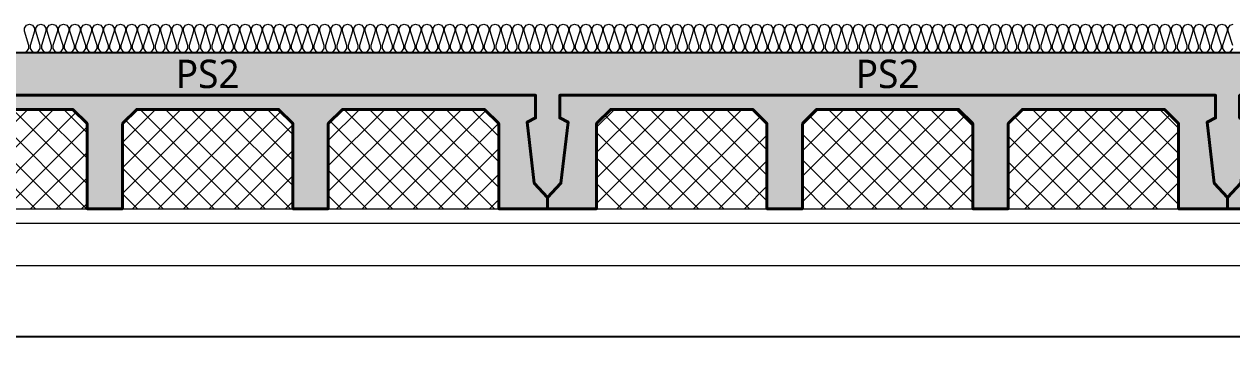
# Model space of a CAD drawing. Header units: millimetres. Extents: x 0 to 420000, y 0 to 297000.
# Drawn here: x 150544 to 154798, y 43150 to 44300 of the extents above; entities that cross this region are included whole.
import ezdxf
from ezdxf.enums import TextEntityAlignment as Align

# ---------------------------------------------------------------- set-up
doc = ezdxf.new("R2010")
doc.units = ezdxf.units.MM
doc.linetypes.add('0731_main_plan$0$form_$0$y-Landschaft$0$_$1$20120914_Verkehrsflächen_Grün$0$20120628_xref - Gammel$1$3_H-GL_F1_U3 - Default$0${ Offset Lines }', pattern=[0])
doc.linetypes.add('CEN', pattern=[62, 60, -1, 0, -1])
for name, color, linetype, lineweight in [('A-AXIS-LINE', 1, 'CEN', 15), ('A-CONC-LIN1', 2, 'Continuous', 40), ('A-CONC-LIN2', 7, 'Continuous', 25), ('A-ELEV-LIN2', 7, 'Continuous', 25), ('A-XXXX-INSL1', 15, 'Continuous', 18), ('A-XXXX-INSL2', 8, 'Continuous', 18)]:
    doc.layers.add(name, color=color, linetype=linetype, lineweight=lineweight)
doc.layers.add('A-CONC-SOLD', color=253, linetype='CEN')
doc.layers.add('A-XXXX-NPLT', color=144, linetype='Continuous', lineweight=15, plot=False)
doc.styles.add('맑은고딕', font='')
doc.styles.get('맑은고딕').set_extended_font_data('Malgun Gothic')

# ---------------------------------------------------------------- blocks, each defined once
blk = doc.blocks.new('axis(211208)')
at = {"layer": 'A-AXIS-LINE', "ltscale": 1000}
blk.add_line((4631788.1, -422118.7), (4955413.1, -422118.7), dxfattribs=at)
blk = doc.blocks.new('PS2')
at = {"layer": 'A-CONC-SOLD'}
h = blk.add_hatch(color=256, dxfattribs=at)
h.dxf.hatch_style = 1
h.paths.add_polyline_path([(1197.5, 0), (-1197.5, 0), (-1197.5, -510), (-1150.5, -460), (-1125, -245), (-1155, -230), (-1155, -150), (1155, -150), (1155, -230), (1125, -245), (1150.5, -460), (1197.5, -510)])
h = blk.add_hatch(color=256, dxfattribs=at)
h.dxf.hatch_style = 1
h.paths.add_polyline_path([(-1150.5, -460), (-1197.5, -510), (-1197.5, -550), (-1025, -550), (-1025, -510), (-1025, -250), (-975, -200), (-475, -200), (-425, -250), (-425, -510), (-425, -550), (-300, -550), (-300, -510), (-300, -250), (-250, -200), (250, -200), (300, -250), (300, -510), (300, -550), (425, -550), (425, -510), (425, -250), (475, -200), (975, -200), (1025, -250), (1025, -510), (1025, -550), (1197.5, -550), (1197.5, -510), (1150.5, -460), (1125, -245), (1155, -230), (1155, -150), (-1155, -150), (-1155, -230), (-1125, -245)])
at = {"layer": 'A-XXXX-INSL2'}
h = blk.add_hatch(dxfattribs=at)
h.set_pattern_fill('ANSI37', color=256, scale=20)
h.set_pattern_definition([(45, (-289951.5, -41968), (-44.90128, 44.90128), []), (135, (-289951.5, -41968), (-44.90128, -44.90128), [])])
h.paths.add_polyline_path([(-975, -200), (-1025, -250), (-1025, -510), (-1025, -550), (-425, -550), (-425, -510), (-425, -250), (-475, -200)])
h.paths.add_polyline_path([(-250, -200), (-300, -250), (-300, -510), (-300, -550), (300, -550), (300, -510), (300, -250), (250, -200)])
h.paths.add_polyline_path([(425, -510), (425, -550), (1025, -550), (1025, -510), (1025, -250), (975, -200), (475, -200), (425, -250)])
at = {"layer": 'A-CONC-LIN1', "color": 2, "linetype": '0731_main_plan$0$form_$0$y-Landschaft$0$_$1$20120914_Verkehrsflächen_Grün$0$20120628_xref - Gammel$1$3_H-GL_F1_U3 - Default$0${ Offset Lines }'}
blk.add_lwpolyline([(-300, -250), (-300, -510), (-300, -510), (-300, -550), (-425, -550), (-425, -510), (-425, -510), (-425, -250), (-475, -200), (-975, -200), (-1025, -250), (-1025, -510), (-1025, -510), (-1025, -550), (-1197.5, -550), (-1197.5, -510), (-1150.5, -460), (-1125, -245), (-1155, -230), (-1155, -150), (1155, -150), (1155, -230), (1125, -245), (1150.5, -460), (1197.5, -510), (1197.5, -550), (1025, -550), (1025, -510), (1025, -510), (1025, -250), (975, -200), (475, -200), (425, -250), (425, -510), (425, -510), (425, -550), (300, -550), (300, -510), (300, -510), (300, -250), (250, -200), (-250, -200)], close=True, dxfattribs=at)
at = {"layer": 'A-CONC-LIN2'}
blk.add_line((-1197.5, 0), (1197.5, 0), dxfattribs=at)
at = {"layer": 'A-XXXX-NPLT'}
for p, q in [((-1025, -550), (-425, -550)), ((-300, -550), (300, -550)), ((425, -550), (1025, -550))]:
    blk.add_line(p, q, dxfattribs=at)
at = {"layer": 'A-XXXX-NPLT', "style": '맑은고딕'}
blk.add_text('PS2', height=100, dxfattribs=at).set_placement((0, -75), align=Align.MIDDLE)
blk = doc.blocks.new('냉동층(220321)')
at = {"layer": 'A-ELEV-LIN2'}
blk.add_line((4683400.3, -402368.7), (4737823.8, -402368.7), dxfattribs=at)
at = {"layer": 'A-XXXX-INSL1'}
blk.add_lwpolyline([(4685273.8, -401968.7), (4725973.8, -401968.7), (4725973.8, -402418.7), (4726673.8, -402418.7), (4726673.8, -401968.7), (4734973.8, -401968.7)], dxfattribs=at)
at = {"layer": 'A-XXXX-INSL2'}
for points in [[(4720853.8, -401368.7), (4720864.8, -401364.7), (4720871.8, -401354.7), (4720871.8, -401343.7), (4720855.8, -401293.7), (4720855.8, -401282.7), (4720862.8, -401272.7), (4720873.8, -401268.7), (4720884.8, -401272.7), (4720891.8, -401282.7), (4720891.8, -401293.7), (4720875.8, -401343.7), (4720875.8, -401354.7), (4720882.8, -401364.7), (4720893.8, -401368.7), (4720904.8, -401364.7), (4720911.8, -401354.7), (4720911.8, -401343.7), (4720895.8, -401293.7), (4720895.8, -401282.7), (4720902.8, -401272.7), (4720913.8, -401268.7), (4720924.8, -401272.7), (4720931.8, -401282.7), (4720931.8, -401293.7), (4720915.8, -401343.7), (4720915.8, -401354.7), (4720922.8, -401364.7), (4720933.8, -401368.7), (4720944.8, -401364.7), (4720951.8, -401354.7), (4720951.8, -401343.7), (4720935.8, -401293.7), (4720935.8, -401282.7), (4720942.8, -401272.7), (4720953.8, -401268.7), (4720964.8, -401272.7), (4720971.8, -401282.7), (4720971.8, -401293.7), (4720955.8, -401343.7), (4720955.8, -401354.7), (4720962.8, -401364.7), (4720973.8, -401368.7), (4720984.8, -401364.7), (4720991.8, -401354.7), (4720991.8, -401343.7), (4720975.8, -401293.7), (4720975.8, -401282.7), (4720982.8, -401272.7), (4720993.8, -401268.7), (4721004.8, -401272.7), (4721011.8, -401282.7), (4721011.8, -401293.7), (4720995.8, -401343.7), (4720995.8, -401354.7), (4721002.8, -401364.7), (4721013.8, -401368.7), (4721024.8, -401364.7), (4721031.8, -401354.7), (4721031.8, -401343.7), (4721015.8, -401293.7), (4721015.8, -401282.7), (4721022.8, -401272.7), (4721033.8, -401268.7), (4721044.8, -401272.7), (4721051.8, -401282.7), (4721051.8, -401293.7), (4721035.8, -401343.7), (4721035.8, -401354.7), (4721042.8, -401364.7), (4721053.8, -401368.7), (4721064.8, -401364.7), (4721071.8, -401354.7), (4721071.8, -401343.7), (4721055.8, -401293.7), (4721055.8, -401282.7), (4721062.8, -401272.7), (4721073.8, -401268.7), (4721084.8, -401272.7), (4721091.8, -401282.7), (4721091.8, -401293.7), (4721075.8, -401343.7), (4721075.8, -401354.7), (4721082.8, -401364.7), (4721093.8, -401368.7), (4721104.8, -401364.7), (4721111.8, -401354.7), (4721111.8, -401343.7), (4721095.8, -401293.7), (4721095.8, -401282.7), (4721102.8, -401272.7), (4721113.8, -401268.7), (4721124.8, -401272.7), (4721131.8, -401282.7), (4721131.8, -401293.7), (4721115.8, -401343.7), (4721115.8, -401354.7), (4721122.8, -401364.7), (4721133.8, -401368.7), (4721144.8, -401364.7), (4721151.8, -401354.7), (4721151.8, -401343.7), (4721135.8, -401293.7), (4721135.8, -401282.7), (4721142.8, -401272.7), (4721153.8, -401268.7), (4721164.8, -401272.7), (4721171.8, -401282.7), (4721171.8, -401293.7), (4721155.8, -401343.7), (4721155.8, -401354.7), (4721162.8, -401364.7), (4721173.8, -401368.7), (4721184.8, -401364.7), (4721191.8, -401354.7), (4721191.8, -401343.7), (4721175.8, -401293.7), (4721175.8, -401282.7), (4721182.8, -401272.7), (4721193.8, -401268.7), (4721204.8, -401272.7), (4721211.8, -401282.7), (4721211.8, -401293.7), (4721195.8, -401343.7), (4721195.8, -401354.7), (4721202.8, -401364.7), (4721213.8, -401368.7), (4721224.8, -401364.7), (4721231.8, -401354.7), (4721231.8, -401343.7), (4721215.8, -401293.7), (4721215.8, -401282.7), (4721222.8, -401272.7), (4721233.8, -401268.7), (4721244.8, -401272.7), (4721251.8, -401282.7), (4721251.8, -401293.7), (4721235.8, -401343.7), (4721235.8, -401354.7), (4721242.8, -401364.7), (4721253.8, -401368.7), (4721264.8, -401364.7), (4721271.8, -401354.7), (4721271.8, -401343.7), (4721255.8, -401293.7), (4721255.8, -401282.7), (4721262.8, -401272.7), (4721273.8, -401268.7), (4721284.8, -401272.7), (4721291.8, -401282.7), (4721291.8, -401293.7), (4721275.8, -401343.7), (4721275.8, -401354.7), (4721282.8, -401364.7), (4721293.8, -401368.7), (4721304.8, -401364.7), (4721311.8, -401354.7), (4721311.8, -401343.7), (4721295.8, -401293.7), (4721295.8, -401282.7), (4721302.8, -401272.7), (4721313.8, -401268.7), (4721324.8, -401272.7), (4721331.8, -401282.7), (4721331.8, -401293.7), (4721315.8, -401343.7), (4721315.8, -401354.7), (4721322.8, -401364.7), (4721333.8, -401368.7), (4721344.8, -401364.7), (4721351.8, -401354.7), (4721351.8, -401343.7), (4721335.8, -401293.7), (4721335.8, -401282.7), (4721342.8, -401272.7), (4721353.8, -401268.7), (4721364.8, -401272.7), (4721371.8, -401282.7), (4721371.8, -401293.7), (4721355.8, -401343.7), (4721355.8, -401354.7), (4721362.8, -401364.7), (4721373.8, -401368.7), (4721384.8, -401364.7), (4721391.8, -401354.7), (4721391.8, -401343.7), (4721375.8, -401293.7), (4721375.8, -401282.7), (4721382.8, -401272.7), (4721393.8, -401268.7), (4721404.8, -401272.7), (4721411.8, -401282.7), (4721411.8, -401293.7), (4721395.8, -401343.7), (4721395.8, -401354.7), (4721402.8, -401364.7), (4721413.8, -401368.7), (4721424.8, -401364.7), (4721431.8, -401354.7), (4721431.8, -401343.7), (4721415.8, -401293.7), (4721415.8, -401282.7), (4721422.8, -401272.7), (4721433.8, -401268.7), (4721444.8, -401272.7), (4721451.8, -401282.7), (4721451.8, -401293.7), (4721435.8, -401343.7), (4721435.8, -401354.7), (4721442.8, -401364.7), (4721453.8, -401368.7), (4721464.8, -401364.7), (4721471.8, -401354.7), (4721471.8, -401343.7), (4721455.8, -401293.7), (4721455.8, -401282.7), (4721462.8, -401272.7), (4721473.8, -401268.7), (4721484.8, -401272.7), (4721491.8, -401282.7), (4721491.8, -401293.7), (4721475.8, -401343.7), (4721475.8, -401354.7), (4721482.8, -401364.7), (4721493.8, -401368.7), (4721504.8, -401364.7), (4721511.8, -401354.7), (4721511.8, -401343.7), (4721495.8, -401293.7), (4721495.8, -401282.7), (4721502.8, -401272.7), (4721513.8, -401268.7), (4721524.8, -401272.7), (4721531.8, -401282.7), (4721531.8, -401293.7), (4721515.8, -401343.7), (4721515.8, -401354.7), (4721522.8, -401364.7), (4721533.8, -401368.7), (4721544.8, -401364.7), (4721551.8, -401354.7), (4721551.8, -401343.7), (4721535.8, -401293.7), (4721535.8, -401282.7), (4721542.8, -401272.7), (4721553.8, -401268.7), (4721564.8, -401272.7), (4721571.8, -401282.7), (4721571.8, -401293.7), (4721555.8, -401343.7), (4721555.8, -401354.7), (4721562.8, -401364.7), (4721573.8, -401368.7), (4721584.8, -401364.7), (4721591.8, -401354.7), (4721591.8, -401343.7), (4721575.8, -401293.7), (4721575.8, -401282.7), (4721582.8, -401272.7), (4721593.8, -401268.7), (4721604.8, -401272.7), (4721611.8, -401282.7), (4721611.8, -401293.7), (4721595.8, -401343.7), (4721595.8, -401354.7), (4721602.8, -401364.7), (4721613.8, -401368.7), (4721624.8, -401364.7), (4721631.8, -401354.7), (4721631.8, -401343.7), (4721615.8, -401293.7), (4721615.8, -401282.7), (4721622.8, -401272.7), (4721633.8, -401268.7), (4721644.8, -401272.7), (4721651.8, -401282.7), (4721651.8, -401293.7), (4721635.8, -401343.7), (4721635.8, -401354.7), (4721642.8, -401364.7), (4721653.8, -401368.7), (4721664.8, -401364.7), (4721671.8, -401354.7), (4721671.8, -401343.7), (4721655.8, -401293.7), (4721655.8, -401282.7), (4721662.8, -401272.7), (4721673.8, -401268.7), (4721684.8, -401272.7), (4721691.8, -401282.7), (4721691.8, -401293.7), (4721675.8, -401343.7), (4721675.8, -401354.7), (4721682.8, -401364.7), (4721693.8, -401368.7), (4721704.8, -401364.7), (4721711.8, -401354.7), (4721711.8, -401343.7), (4721695.8, -401293.7), (4721695.8, -401282.7), (4721702.8, -401272.7), (4721713.8, -401268.7), (4721724.8, -401272.7), (4721731.8, -401282.7), (4721731.8, -401293.7), (4721715.8, -401343.7), (4721715.8, -401354.7), (4721722.8, -401364.7), (4721733.8, -401368.7), (4721744.8, -401364.7), (4721751.8, -401354.7), (4721751.8, -401343.7), (4721735.8, -401293.7), (4721735.8, -401282.7), (4721742.8, -401272.7), (4721753.8, -401268.7), (4721764.8, -401272.7), (4721771.8, -401282.7), (4721771.8, -401293.7), (4721755.8, -401343.7), (4721755.8, -401354.7), (4721762.8, -401364.7), (4721773.8, -401368.7), (4721784.8, -401364.7), (4721791.8, -401354.7), (4721791.8, -401343.7), (4721775.8, -401293.7), (4721775.8, -401282.7), (4721782.8, -401272.7), (4721793.8, -401268.7), (4721804.8, -401272.7), (4721811.8, -401282.7), (4721811.8, -401293.7), (4721795.8, -401343.7), (4721795.8, -401354.7), (4721802.8, -401364.7), (4721813.8, -401368.7), (4721824.8, -401364.7), (4721831.8, -401354.7), (4721831.8, -401343.7), (4721815.8, -401293.7), (4721815.8, -401282.7), (4721822.8, -401272.7), (4721833.8, -401268.7), (4721844.8, -401272.7), (4721851.8, -401282.7), (4721851.8, -401293.7), (4721835.8, -401343.7), (4721835.8, -401354.7), (4721842.8, -401364.7), (4721853.8, -401368.7), (4721864.8, -401364.7), (4721871.8, -401354.7), (4721871.8, -401343.7), (4721855.8, -401293.7), (4721855.8, -401282.7), (4721862.8, -401272.7), (4721873.8, -401268.7), (4721884.8, -401272.7), (4721891.8, -401282.7), (4721891.8, -401293.7), (4721875.8, -401343.7), (4721875.8, -401354.7), (4721882.8, -401364.7), (4721893.8, -401368.7), (4721904.8, -401364.7), (4721911.8, -401354.7), (4721911.8, -401343.7), (4721895.8, -401293.7), (4721895.8, -401282.7), (4721902.8, -401272.7), (4721913.8, -401268.7), (4721924.8, -401272.7), (4721931.8, -401282.7), (4721931.8, -401293.7), (4721915.8, -401343.7), (4721915.8, -401354.7), (4721922.8, -401364.7), (4721933.8, -401368.7), (4721944.8, -401364.7), (4721951.8, -401354.7), (4721951.8, -401343.7), (4721935.8, -401293.7), (4721935.8, -401282.7), (4721942.8, -401272.7), (4721953.8, -401268.7), (4721964.8, -401272.7), (4721971.8, -401282.7), (4721971.8, -401293.7), (4721955.8, -401343.7), (4721955.8, -401354.7), (4721962.8, -401364.7), (4721973.8, -401368.7), (4721984.8, -401364.7), (4721991.8, -401354.7), (4721991.8, -401343.7), (4721975.8, -401293.7), (4721975.8, -401282.7), (4721982.8, -401272.7), (4721993.8, -401268.7), (4722004.8, -401272.7), (4722011.8, -401282.7), (4722011.8, -401293.7), (4721995.8, -401343.7), (4721995.8, -401354.7), (4722002.8, -401364.7), (4722013.8, -401368.7), (4722024.8, -401364.7), (4722031.8, -401354.7), (4722031.8, -401343.7), (4722015.8, -401293.7), (4722015.8, -401282.7), (4722022.8, -401272.7), (4722033.8, -401268.7), (4722044.8, -401272.7), (4722051.8, -401282.7), (4722051.8, -401293.7), (4722035.8, -401343.7), (4722035.8, -401354.7), (4722042.8, -401364.7), (4722053.8, -401368.7), (4722064.8, -401364.7), (4722071.8, -401354.7), (4722071.8, -401343.7), (4722055.8, -401293.7), (4722055.8, -401282.7), (4722062.8, -401272.7), (4722073.8, -401268.7), (4722084.8, -401272.7), (4722091.8, -401282.7), (4722091.8, -401293.7), (4722075.8, -401343.7), (4722075.8, -401354.7), (4722082.8, -401364.7), (4722093.8, -401368.7), (4722104.8, -401364.7), (4722111.8, -401354.7), (4722111.8, -401343.7), (4722095.8, -401293.7), (4722095.8, -401282.7), (4722102.8, -401272.7), (4722113.8, -401268.7), (4722124.8, -401272.7), (4722131.8, -401282.7), (4722131.8, -401293.7), (4722115.8, -401343.7), (4722115.8, -401354.7), (4722122.8, -401364.7), (4722133.8, -401368.7), (4722144.8, -401364.7), (4722151.8, -401354.7), (4722151.8, -401343.7), (4722135.8, -401293.7), (4722135.8, -401282.7), (4722142.8, -401272.7), (4722153.8, -401268.7), (4722164.8, -401272.7), (4722171.8, -401282.7), (4722171.8, -401293.7), (4722155.8, -401343.7), (4722155.8, -401354.7), (4722162.8, -401364.7), (4722173.8, -401368.7), (4722184.8, -401364.7), (4722191.8, -401354.7), (4722191.8, -401343.7), (4722175.8, -401293.7), (4722175.8, -401282.7), (4722182.8, -401272.7), (4722193.8, -401268.7), (4722204.8, -401272.7), (4722211.8, -401282.7), (4722211.8, -401293.7), (4722195.8, -401343.7), (4722195.8, -401354.7), (4722202.8, -401364.7), (4722213.8, -401368.7), (4722224.8, -401364.7), (4722231.8, -401354.7), (4722231.8, -401343.7), (4722215.8, -401293.7), (4722215.8, -401282.7), (4722222.8, -401272.7), (4722233.8, -401268.7), (4722244.8, -401272.7), (4722251.8, -401282.7), (4722251.8, -401293.7), (4722235.8, -401343.7), (4722235.8, -401354.7), (4722242.8, -401364.7), (4722253.8, -401368.7), (4722264.8, -401364.7), (4722271.8, -401354.7), (4722271.8, -401343.7), (4722255.8, -401293.7), (4722255.8, -401282.7), (4722262.8, -401272.7), (4722273.8, -401268.7), (4722284.8, -401272.7), (4722291.8, -401282.7), (4722291.8, -401293.7), (4722275.8, -401343.7), (4722275.8, -401354.7), (4722282.8, -401364.7), (4722293.8, -401368.7), (4722304.8, -401364.7), (4722311.8, -401354.7), (4722311.8, -401343.7), (4722295.8, -401293.7), (4722295.8, -401282.7), (4722302.8, -401272.7), (4722313.8, -401268.7), (4722324.8, -401272.7), (4722331.8, -401282.7), (4722331.8, -401293.7), (4722315.8, -401343.7), (4722315.8, -401354.7), (4722322.8, -401364.7), (4722333.8, -401368.7), (4722344.8, -401364.7), (4722351.8, -401354.7), (4722351.8, -401343.7), (4722335.8, -401293.7), (4722335.8, -401282.7), (4722342.8, -401272.7), (4722353.8, -401268.7), (4722364.8, -401272.7), (4722371.8, -401282.7), (4722371.8, -401293.7), (4722355.8, -401343.7), (4722355.8, -401354.7), (4722362.8, -401364.7), (4722373.8, -401368.7), (4722384.8, -401364.7), (4722391.8, -401354.7), (4722391.8, -401343.7), (4722375.8, -401293.7), (4722375.8, -401282.7), (4722382.8, -401272.7), (4722393.8, -401268.7), (4722404.8, -401272.7), (4722411.8, -401282.7), (4722411.8, -401293.7), (4722395.8, -401343.7), (4722395.8, -401354.7), (4722402.8, -401364.7), (4722413.8, -401368.7), (4722424.8, -401364.7), (4722431.8, -401354.7), (4722431.8, -401343.7), (4722415.8, -401293.7), (4722415.8, -401282.7), (4722422.8, -401272.7), (4722433.8, -401268.7), (4722444.8, -401272.7), (4722451.8, -401282.7), (4722451.8, -401293.7), (4722435.8, -401343.7), (4722435.8, -401354.7), (4722442.8, -401364.7), (4722453.8, -401368.7), (4722464.8, -401364.7), (4722471.8, -401354.7), (4722471.8, -401343.7), (4722455.8, -401293.7), (4722455.8, -401282.7), (4722462.8, -401272.7), (4722473.8, -401268.7), (4722484.8, -401272.7), (4722491.8, -401282.7), (4722491.8, -401293.7), (4722475.8, -401343.7), (4722475.8, -401354.7), (4722482.8, -401364.7), (4722493.8, -401368.7), (4722504.8, -401364.7), (4722511.8, -401354.7), (4722511.8, -401343.7), (4722495.8, -401293.7), (4722495.8, -401282.7), (4722502.8, -401272.7), (4722513.8, -401268.7), (4722524.8, -401272.7), (4722531.8, -401282.7), (4722531.8, -401293.7), (4722515.8, -401343.7), (4722515.8, -401354.7), (4722522.8, -401364.7), (4722533.8, -401368.7), (4722544.8, -401364.7), (4722551.8, -401354.7), (4722551.8, -401343.7), (4722535.8, -401293.7), (4722535.8, -401282.7), (4722542.8, -401272.7), (4722553.8, -401268.7), (4722564.8, -401272.7), (4722571.8, -401282.7), (4722571.8, -401293.7), (4722555.8, -401343.7), (4722555.8, -401354.7), (4722562.8, -401364.7), (4722573.8, -401368.7), (4722584.8, -401364.7), (4722591.8, -401354.7), (4722591.8, -401343.7), (4722575.8, -401293.7), (4722575.8, -401282.7), (4722582.8, -401272.7), (4722593.8, -401268.7), (4722604.8, -401272.7), (4722611.8, -401282.7), (4722611.8, -401293.7), (4722595.8, -401343.7), (4722595.8, -401354.7), (4722602.8, -401364.7), (4722613.8, -401368.7), (4722624.8, -401364.7), (4722631.8, -401354.7), (4722631.8, -401343.7), (4722615.8, -401293.7), (4722615.8, -401282.7), (4722622.8, -401272.7), (4722633.8, -401268.7), (4722644.8, -401272.7), (4722651.8, -401282.7), (4722651.8, -401293.7), (4722635.8, -401343.7), (4722635.8, -401354.7), (4722642.8, -401364.7), (4722653.8, -401368.7), (4722664.8, -401364.7), (4722671.8, -401354.7), (4722671.8, -401343.7), (4722655.8, -401293.7), (4722655.8, -401282.7), (4722662.8, -401272.7), (4722673.8, -401268.7), (4722684.8, -401272.7), (4722691.8, -401282.7), (4722691.8, -401293.7), (4722675.8, -401343.7), (4722675.8, -401354.7), (4722682.8, -401364.7), (4722693.8, -401368.7), (4722704.8, -401364.7), (4722711.8, -401354.7), (4722711.8, -401343.7), (4722695.8, -401293.7), (4722695.8, -401282.7), (4722702.8, -401272.7), (4722713.8, -401268.7), (4722724.8, -401272.7), (4722731.8, -401282.7), (4722731.8, -401293.7), (4722715.8, -401343.7), (4722715.8, -401354.7), (4722722.8, -401364.7), (4722733.8, -401368.7), (4722744.8, -401364.7), (4722751.8, -401354.7), (4722751.8, -401343.7), (4722735.8, -401293.7), (4722735.8, -401282.7), (4722742.8, -401272.7), (4722753.8, -401268.7), (4722764.8, -401272.7), (4722771.8, -401282.7), (4722771.8, -401293.7), (4722755.8, -401343.7), (4722755.8, -401354.7), (4722762.8, -401364.7), (4722773.8, -401368.7), (4722784.8, -401364.7), (4722791.8, -401354.7), (4722791.8, -401343.7), (4722775.8, -401293.7), (4722775.8, -401282.7), (4722782.8, -401272.7), (4722793.8, -401268.7), (4722804.8, -401272.7), (4722811.8, -401282.7), (4722811.8, -401293.7), (4722795.8, -401343.7), (4722795.8, -401354.7), (4722802.8, -401364.7), (4722813.8, -401368.7), (4722824.8, -401364.7), (4722831.8, -401354.7), (4722831.8, -401343.7), (4722815.8, -401293.7), (4722815.8, -401282.7), (4722822.8, -401272.7), (4722833.8, -401268.7), (4722844.8, -401272.7), (4722851.8, -401282.7), (4722851.8, -401293.7), (4722835.8, -401343.7), (4722835.8, -401354.7), (4722842.8, -401364.7), (4722853.8, -401368.7), (4722864.8, -401364.7), (4722871.8, -401354.7), (4722871.8, -401343.7), (4722855.8, -401293.7), (4722855.8, -401282.7), (4722862.8, -401272.7), (4722873.8, -401268.7), (4722884.8, -401272.7), (4722891.8, -401282.7), (4722891.8, -401293.7), (4722875.8, -401343.7), (4722875.8, -401354.7), (4722882.8, -401364.7), (4722893.8, -401368.7), (4722904.8, -401364.7), (4722911.8, -401354.7), (4722911.8, -401343.7), (4722895.8, -401293.7), (4722895.8, -401282.7), (4722902.8, -401272.7), (4722913.8, -401268.7), (4722924.8, -401272.7), (4722931.8, -401282.7), (4722931.8, -401293.7), (4722915.8, -401343.7), (4722915.8, -401354.7), (4722922.8, -401364.7), (4722933.8, -401368.7), (4722944.8, -401364.7), (4722951.8, -401354.7), (4722951.8, -401343.7), (4722935.8, -401293.7), (4722935.8, -401282.7), (4722942.8, -401272.7), (4722953.8, -401268.7), (4722964.8, -401272.7), (4722971.8, -401282.7), (4722971.8, -401293.7), (4722955.8, -401343.7), (4722955.8, -401354.7), (4722962.8, -401364.7), (4722973.8, -401368.7), (4722984.8, -401364.7), (4722991.8, -401354.7), (4722991.8, -401343.7), (4722975.8, -401293.7), (4722975.8, -401282.7), (4722982.8, -401272.7), (4722993.8, -401268.7), (4723004.8, -401272.7), (4723011.8, -401282.7), (4723011.8, -401293.7), (4722995.8, -401343.7), (4722995.8, -401354.7), (4723002.8, -401364.7), (4723013.8, -401368.7), (4723024.8, -401364.7), (4723031.8, -401354.7), (4723031.8, -401343.7), (4723015.8, -401293.7), (4723015.8, -401282.7), (4723022.8, -401272.7), (4723033.8, -401268.7), (4723044.8, -401272.7), (4723051.8, -401282.7), (4723051.8, -401293.7), (4723035.8, -401343.7), (4723035.8, -401354.7), (4723042.8, -401364.7), (4723053.8, -401368.7), (4723064.8, -401364.7), (4723071.8, -401354.7), (4723071.8, -401343.7), (4723055.8, -401293.7), (4723055.8, -401282.7), (4723062.8, -401272.7), (4723073.8, -401268.7), (4723084.8, -401272.7), (4723091.8, -401282.7), (4723091.8, -401293.7), (4723075.8, -401343.7), (4723075.8, -401354.7), (4723082.8, -401364.7), (4723093.8, -401368.7), (4723104.8, -401364.7), (4723111.8, -401354.7), (4723111.8, -401343.7), (4723095.8, -401293.7), (4723095.8, -401282.7), (4723102.8, -401272.7), (4723113.8, -401268.7), (4723124.8, -401272.7), (4723131.8, -401282.7), (4723131.8, -401293.7), (4723115.8, -401343.7), (4723115.8, -401354.7), (4723122.8, -401364.7), (4723133.8, -401368.7), (4723144.8, -401364.7), (4723151.8, -401354.7), (4723151.8, -401343.7), (4723135.8, -401293.7), (4723135.8, -401282.7), (4723142.8, -401272.7), (4723153.8, -401268.7), (4723164.8, -401272.7), (4723171.8, -401282.7), (4723171.8, -401293.7), (4723155.8, -401343.7), (4723155.8, -401354.7), (4723162.8, -401364.7), (4723173.8, -401368.7), (4723184.8, -401364.7), (4723191.8, -401354.7), (4723191.8, -401343.7), (4723175.8, -401293.7), (4723175.8, -401282.7), (4723182.8, -401272.7), (4723193.8, -401268.7), (4723204.8, -401272.7), (4723211.8, -401282.7), (4723211.8, -401293.7), (4723195.8, -401343.7), (4723195.8, -401354.7), (4723202.8, -401364.7), (4723213.8, -401368.7), (4723224.8, -401364.7), (4723231.8, -401354.7), (4723231.8, -401343.7), (4723215.8, -401293.7), (4723215.8, -401282.7), (4723222.8, -401272.7), (4723233.8, -401268.7), (4723244.8, -401272.7), (4723251.8, -401282.7), (4723251.8, -401293.7), (4723235.8, -401343.7), (4723235.8, -401354.7), (4723242.8, -401364.7), (4723253.8, -401368.7), (4723264.8, -401364.7), (4723271.8, -401354.7), (4723271.8, -401343.7), (4723255.8, -401293.7), (4723255.8, -401282.7), (4723262.8, -401272.7), (4723273.8, -401268.7), (4723284.8, -401272.7), (4723291.8, -401282.7), (4723291.8, -401293.7), (4723275.8, -401343.7), (4723275.8, -401354.7), (4723282.8, -401364.7), (4723293.8, -401368.7), (4723304.8, -401364.7), (4723311.8, -401354.7), (4723311.8, -401343.7), (4723295.8, -401293.7), (4723295.8, -401282.7), (4723302.8, -401272.7), (4723313.8, -401268.7), (4723324.8, -401272.7), (4723331.8, -401282.7), (4723331.8, -401293.7), (4723315.8, -401343.7), (4723315.8, -401354.7), (4723322.8, -401364.7), (4723333.8, -401368.7), (4723344.8, -401364.7), (4723351.8, -401354.7), (4723351.8, -401343.7), (4723335.8, -401293.7), (4723335.8, -401282.7), (4723342.8, -401272.7), (4723353.8, -401268.7), (4723364.8, -401272.7), (4723371.8, -401282.7), (4723371.8, -401293.7), (4723355.8, -401343.7), (4723355.8, -401354.7), (4723362.8, -401364.7), (4723373.8, -401368.7), (4723384.8, -401364.7), (4723391.8, -401354.7), (4723391.8, -401343.7), (4723375.8, -401293.7), (4723375.8, -401282.7), (4723382.8, -401272.7), (4723393.8, -401268.7), (4723404.8, -401272.7), (4723411.8, -401282.7), (4723411.8, -401293.7), (4723395.8, -401343.7), (4723395.8, -401354.7), (4723402.8, -401364.7), (4723413.8, -401368.7), (4723424.8, -401364.7), (4723431.8, -401354.7), (4723431.8, -401343.7), (4723415.8, -401293.7), (4723415.8, -401282.7), (4723422.8, -401272.7), (4723433.8, -401268.7), (4723444.8, -401272.7), (4723451.8, -401282.7), (4723451.8, -401293.7), (4723435.8, -401343.7), (4723435.8, -401354.7), (4723442.8, -401364.7), (4723453.8, -401368.7), (4723464.8, -401364.7), (4723471.8, -401354.7), (4723471.8, -401343.7), (4723455.8, -401293.7), (4723455.8, -401282.7), (4723462.8, -401272.7), (4723473.8, -401268.7), (4723484.8, -401272.7), (4723491.8, -401282.7), (4723491.8, -401293.7), (4723475.8, -401343.7), (4723475.8, -401354.7), (4723482.8, -401364.7), (4723493.8, -401368.7), (4723504.8, -401364.7), (4723511.8, -401354.7), (4723511.8, -401343.7), (4723495.8, -401293.7), (4723495.8, -401282.7), (4723502.8, -401272.7), (4723513.8, -401268.7), (4723524.8, -401272.7), (4723531.8, -401282.7), (4723531.8, -401293.7), (4723515.8, -401343.7), (4723515.8, -401354.7), (4723522.8, -401364.7), (4723533.8, -401368.7), (4723544.8, -401364.7), (4723551.8, -401354.7), (4723551.8, -401343.7), (4723535.8, -401293.7), (4723535.8, -401282.7), (4723542.8, -401272.7), (4723553.8, -401268.7), (4723564.8, -401272.7), (4723571.8, -401282.7), (4723571.8, -401293.7), (4723555.8, -401343.7), (4723555.8, -401354.7), (4723562.8, -401364.7), (4723573.8, -401368.7), (4723584.8, -401364.7), (4723591.8, -401354.7), (4723591.8, -401343.7), (4723575.8, -401293.7), (4723575.8, -401282.7), (4723582.8, -401272.7), (4723593.8, -401268.7), (4723604.8, -401272.7), (4723611.8, -401282.7), (4723611.8, -401293.7), (4723595.8, -401343.7), (4723595.8, -401354.7), (4723602.8, -401364.7), (4723613.8, -401368.7), (4723624.8, -401364.7), (4723631.8, -401354.7), (4723631.8, -401343.7), (4723615.8, -401293.7), (4723615.8, -401282.7), (4723622.8, -401272.7), (4723633.8, -401268.7), (4723644.8, -401272.7), (4723651.8, -401282.7), (4723651.8, -401293.7), (4723635.8, -401343.7), (4723635.8, -401354.7), (4723642.8, -401364.7), (4723653.8, -401368.7), (4723664.8, -401364.7), (4723671.8, -401354.7), (4723671.8, -401343.7), (4723655.8, -401293.7), (4723655.8, -401282.7), (4723662.8, -401272.7), (4723673.8, -401268.7), (4723684.8, -401272.7), (4723691.8, -401282.7), (4723691.8, -401293.7), (4723675.8, -401343.7), (4723675.8, -401354.7), (4723682.8, -401364.7), (4723693.8, -401368.7), (4723704.8, -401364.7), (4723711.8, -401354.7), (4723711.8, -401343.7), (4723695.8, -401293.7), (4723695.8, -401282.7), (4723702.8, -401272.7), (4723713.8, -401268.7), (4723724.8, -401272.7), (4723731.8, -401282.7), (4723731.8, -401293.7), (4723715.8, -401343.7), (4723715.8, -401354.7), (4723722.8, -401364.7), (4723733.8, -401368.7), (4723744.8, -401364.7), (4723751.8, -401354.7), (4723751.8, -401343.7), (4723735.8, -401293.7), (4723735.8, -401282.7), (4723742.8, -401272.7), (4723753.8, -401268.7), (4723764.8, -401272.7), (4723771.8, -401282.7), (4723771.8, -401293.7), (4723755.8, -401343.7), (4723755.8, -401354.7), (4723762.8, -401364.7), (4723773.8, -401368.7), (4723784.8, -401364.7), (4723791.8, -401354.7), (4723791.8, -401343.7), (4723775.8, -401293.7), (4723775.8, -401282.7), (4723782.8, -401272.7), (4723793.8, -401268.7), (4723804.8, -401272.7), (4723811.8, -401282.7), (4723811.8, -401293.7), (4723795.8, -401343.7), (4723795.8, -401354.7), (4723802.8, -401364.7), (4723813.8, -401368.7), (4723824.8, -401364.7), (4723831.8, -401354.7), (4723831.8, -401343.7), (4723815.8, -401293.7), (4723815.8, -401282.7), (4723822.8, -401272.7), (4723833.8, -401268.7), (4723844.8, -401272.7), (4723851.8, -401282.7), (4723851.8, -401293.7), (4723835.8, -401343.7), (4723835.8, -401354.7), (4723842.8, -401364.7), (4723853.8, -401368.7), (4723864.8, -401364.7), (4723871.8, -401354.7), (4723871.8, -401343.7), (4723855.8, -401293.7), (4723855.8, -401282.7), (4723862.8, -401272.7), (4723873.8, -401268.7), (4723884.8, -401272.7), (4723891.8, -401282.7), (4723891.8, -401293.7), (4723875.8, -401343.7), (4723875.8, -401354.7), (4723882.8, -401364.7), (4723893.8, -401368.7), (4723904.8, -401364.7), (4723911.8, -401354.7), (4723911.8, -401343.7), (4723895.8, -401293.7), (4723895.8, -401282.7), (4723902.8, -401272.7), (4723913.8, -401268.7), (4723924.8, -401272.7), (4723931.8, -401282.7), (4723931.8, -401293.7), (4723915.8, -401343.7), (4723915.8, -401354.7), (4723922.8, -401364.7), (4723933.8, -401368.7), (4723944.8, -401364.7), (4723951.8, -401354.7), (4723951.8, -401343.7), (4723935.8, -401293.7), (4723935.8, -401282.7), (4723942.8, -401272.7), (4723953.8, -401268.7), (4723964.8, -401272.7), (4723971.8, -401282.7), (4723971.8, -401293.7), (4723955.8, -401343.7), (4723955.8, -401354.7), (4723962.8, -401364.7), (4723973.8, -401368.7), (4723984.8, -401364.7), (4723991.8, -401354.7), (4723991.8, -401343.7), (4723975.8, -401293.7), (4723975.8, -401282.7), (4723982.8, -401272.7), (4723993.8, -401268.7), (4724004.8, -401272.7), (4724011.8, -401282.7), (4724011.8, -401293.7), (4723995.8, -401343.7), (4723995.8, -401354.7), (4724002.8, -401364.7), (4724013.8, -401368.7), (4724024.8, -401364.7), (4724031.8, -401354.7), (4724031.8, -401343.7), (4724015.8, -401293.7), (4724015.8, -401282.7), (4724022.8, -401272.7), (4724033.8, -401268.7), (4724044.8, -401272.7), (4724051.8, -401282.7), (4724051.8, -401293.7), (4724035.8, -401343.7), (4724035.8, -401354.7), (4724042.8, -401364.7), (4724053.8, -401368.7), (4724064.8, -401364.7), (4724071.8, -401354.7), (4724071.8, -401343.7), (4724055.8, -401293.7), (4724055.8, -401282.7), (4724062.8, -401272.7), (4724073.8, -401268.7), (4724084.8, -401272.7), (4724091.8, -401282.7), (4724091.8, -401293.7), (4724075.8, -401343.7), (4724075.8, -401354.7), (4724082.8, -401364.7), (4724093.8, -401368.7), (4724104.8, -401364.7), (4724111.8, -401354.7), (4724111.8, -401343.7), (4724095.8, -401293.7), (4724095.8, -401282.7), (4724102.8, -401272.7), (4724113.8, -401268.7), (4724124.8, -401272.7), (4724131.8, -401282.7), (4724131.8, -401293.7), (4724115.8, -401343.7), (4724115.8, -401354.7), (4724122.8, -401364.7), (4724133.8, -401368.7), (4724144.8, -401364.7), (4724151.8, -401354.7), (4724151.8, -401343.7), (4724135.8, -401293.7), (4724135.8, -401282.7), (4724142.8, -401272.7), (4724153.8, -401268.7), (4724164.8, -401272.7), (4724171.8, -401282.7), (4724171.8, -401293.7), (4724155.8, -401343.7), (4724155.8, -401354.7), (4724162.8, -401364.7), (4724173.8, -401368.7), (4724184.8, -401364.7), (4724191.8, -401354.7), (4724191.8, -401343.7), (4724175.8, -401293.7), (4724175.8, -401282.7), (4724182.8, -401272.7), (4724193.8, -401268.7), (4724204.8, -401272.7), (4724211.8, -401282.7), (4724211.8, -401293.7), (4724195.8, -401343.7), (4724195.8, -401354.7), (4724202.8, -401364.7), (4724213.8, -401368.7), (4724224.8, -401364.7), (4724231.8, -401354.7), (4724231.8, -401343.7), (4724215.8, -401293.7), (4724215.8, -401282.7), (4724222.8, -401272.7), (4724233.8, -401268.7), (4724244.8, -401272.7), (4724251.8, -401282.7), (4724251.8, -401293.7), (4724235.8, -401343.7), (4724235.8, -401354.7), (4724242.8, -401364.7), (4724253.8, -401368.7), (4724264.8, -401364.7), (4724271.8, -401354.7), (4724271.8, -401343.7), (4724255.8, -401293.7), (4724255.8, -401282.7), (4724262.8, -401272.7), (4724273.8, -401268.7), (4724284.8, -401272.7), (4724291.8, -401282.7), (4724291.8, -401293.7), (4724275.8, -401343.7), (4724275.8, -401354.7), (4724282.8, -401364.7), (4724293.8, -401368.7), (4724304.8, -401364.7), (4724311.8, -401354.7), (4724311.8, -401343.7), (4724295.8, -401293.7), (4724295.8, -401282.7), (4724302.8, -401272.7), (4724313.8, -401268.7), (4724324.8, -401272.7), (4724331.8, -401282.7), (4724331.8, -401293.7), (4724315.8, -401343.7), (4724315.8, -401354.7), (4724322.8, -401364.7), (4724333.8, -401368.7), (4724344.8, -401364.7), (4724351.8, -401354.7), (4724351.8, -401343.7), (4724335.8, -401293.7), (4724335.8, -401282.7), (4724342.8, -401272.7), (4724353.8, -401268.7), (4724364.8, -401272.7), (4724371.8, -401282.7), (4724371.8, -401293.7), (4724355.8, -401343.7), (4724355.8, -401354.7), (4724362.8, -401364.7), (4724373.8, -401368.7), (4724384.8, -401364.7), (4724391.8, -401354.7), (4724391.8, -401343.7), (4724375.8, -401293.7), (4724375.8, -401282.7), (4724382.8, -401272.7), (4724393.8, -401268.7), (4724404.8, -401272.7), (4724411.8, -401282.7), (4724411.8, -401293.7), (4724395.8, -401343.7), (4724395.8, -401354.7), (4724402.8, -401364.7), (4724413.8, -401368.7), (4724424.8, -401364.7), (4724431.8, -401354.7), (4724431.8, -401343.7), (4724415.8, -401293.7), (4724415.8, -401282.7), (4724422.8, -401272.7), (4724433.8, -401268.7), (4724444.8, -401272.7), (4724451.8, -401282.7), (4724451.8, -401293.7), (4724435.8, -401343.7), (4724435.8, -401354.7), (4724442.8, -401364.7), (4724453.8, -401368.7), (4724464.8, -401364.7), (4724471.8, -401354.7), (4724471.8, -401343.7), (4724455.8, -401293.7), (4724455.8, -401282.7), (4724462.8, -401272.7), (4724473.8, -401268.7), (4724484.8, -401272.7), (4724491.8, -401282.7), (4724491.8, -401293.7), (4724475.8, -401343.7), (4724475.8, -401354.7), (4724482.8, -401364.7), (4724493.8, -401368.7), (4724504.8, -401364.7), (4724511.8, -401354.7), (4724511.8, -401343.7), (4724495.8, -401293.7), (4724495.8, -401282.7), (4724502.8, -401272.7), (4724513.8, -401268.7), (4724524.8, -401272.7), (4724531.8, -401282.7), (4724531.8, -401293.7), (4724515.8, -401343.7), (4724515.8, -401354.7), (4724522.8, -401364.7), (4724533.8, -401368.7), (4724544.8, -401364.7), (4724551.8, -401354.7), (4724551.8, -401343.7), (4724535.8, -401293.7), (4724535.8, -401282.7), (4724542.8, -401272.7), (4724553.8, -401268.7), (4724564.8, -401272.7), (4724571.8, -401282.7), (4724571.8, -401293.7), (4724555.8, -401343.7), (4724555.8, -401354.7), (4724562.8, -401364.7), (4724573.8, -401368.7), (4724584.8, -401364.7), (4724591.8, -401354.7), (4724591.8, -401343.7), (4724575.8, -401293.7), (4724575.8, -401282.7), (4724582.8, -401272.7), (4724593.8, -401268.7), (4724604.8, -401272.7), (4724611.8, -401282.7), (4724611.8, -401293.7), (4724595.8, -401343.7), (4724595.8, -401354.7), (4724602.8, -401364.7), (4724613.8, -401368.7), (4724624.8, -401364.7), (4724631.8, -401354.7), (4724631.8, -401343.7), (4724615.8, -401293.7), (4724615.8, -401282.7), (4724622.8, -401272.7), (4724633.8, -401268.7), (4724644.8, -401272.7), (4724651.8, -401282.7), (4724651.8, -401293.7), (4724635.8, -401343.7), (4724635.8, -401354.7), (4724642.8, -401364.7), (4724653.8, -401368.7), (4724664.8, -401364.7), (4724671.8, -401354.7), (4724671.8, -401343.7), (4724655.8, -401293.7), (4724655.8, -401282.7), (4724662.8, -401272.7), (4724673.8, -401268.7), (4724684.8, -401272.7), (4724691.8, -401282.7), (4724691.8, -401293.7), (4724675.8, -401343.7), (4724675.8, -401354.7), (4724682.8, -401364.7), (4724693.8, -401368.7), (4724704.8, -401364.7), (4724711.8, -401354.7), (4724711.8, -401343.7), (4724695.8, -401293.7), (4724695.8, -401282.7), (4724702.8, -401272.7), (4724713.8, -401268.7), (4724724.8, -401272.7), (4724731.8, -401282.7), (4724731.8, -401293.7), (4724715.8, -401343.7), (4724715.8, -401354.7), (4724722.8, -401364.7), (4724733.8, -401368.7), (4724744.8, -401364.7), (4724751.8, -401354.7), (4724751.8, -401343.7), (4724735.8, -401293.7), (4724735.8, -401282.7), (4724742.8, -401272.7), (4724753.8, -401268.7), (4724764.8, -401272.7), (4724771.8, -401282.7), (4724771.8, -401293.7), (4724755.8, -401343.7), (4724755.8, -401354.7), (4724762.8, -401364.7), (4724773.8, -401368.7), (4724784.8, -401364.7), (4724791.8, -401354.7), (4724791.8, -401343.7), (4724775.8, -401293.7), (4724775.8, -401282.7), (4724782.8, -401272.7), (4724793.8, -401268.7), (4724804.8, -401272.7), (4724811.8, -401282.7), (4724811.8, -401293.7), (4724795.8, -401343.7), (4724795.8, -401354.7), (4724802.8, -401364.7), (4724813.8, -401368.7), (4724824.8, -401364.7), (4724831.8, -401354.7), (4724831.8, -401343.7), (4724815.8, -401293.7), (4724815.8, -401282.7), (4724822.8, -401272.7), (4724833.8, -401268.7), (4724844.8, -401272.7), (4724851.8, -401282.7), (4724851.8, -401293.7), (4724835.8, -401343.7), (4724835.8, -401354.7), (4724842.8, -401364.7), (4724853.8, -401368.7), (4724864.8, -401364.7), (4724871.8, -401354.7), (4724871.8, -401343.7), (4724855.8, -401293.7), (4724855.8, -401282.7), (4724862.8, -401272.7), (4724873.8, -401268.7), (4724884.8, -401272.7), (4724891.8, -401282.7), (4724891.8, -401293.7), (4724875.8, -401343.7), (4724875.8, -401354.7), (4724882.8, -401364.7), (4724893.8, -401368.7), (4724904.8, -401364.7), (4724911.8, -401354.7), (4724911.8, -401343.7), (4724895.8, -401293.7), (4724895.8, -401282.7), (4724902.8, -401272.7), (4724913.8, -401268.7), (4724924.8, -401272.7), (4724931.8, -401282.7), (4724931.8, -401293.7), (4724915.8, -401343.7), (4724915.8, -401354.7), (4724922.8, -401364.7), (4724933.8, -401368.7), (4724944.8, -401364.7), (4724951.8, -401354.7), (4724951.8, -401343.7), (4724935.8, -401293.7), (4724935.8, -401282.7), (4724942.8, -401272.7), (4724953.8, -401268.7), (4724964.8, -401272.7), (4724971.8, -401282.7), (4724971.8, -401293.7), (4724955.8, -401343.7), (4724955.8, -401354.7), (4724962.8, -401364.7), (4724973.8, -401368.7), (4724984.8, -401364.7), (4724991.8, -401354.7), (4724991.8, -401343.7), (4724975.8, -401293.7), (4724975.8, -401282.7), (4724982.8, -401272.7), (4724993.8, -401268.7), (4725004.8, -401272.7), (4725011.8, -401282.7), (4725011.8, -401293.7), (4724995.8, -401343.7), (4724995.8, -401354.7), (4725002.8, -401364.7), (4725013.8, -401368.7), (4725024.8, -401364.7), (4725031.8, -401354.7), (4725031.8, -401343.7), (4725015.8, -401293.7), (4725015.8, -401282.7), (4725022.8, -401272.7), (4725033.8, -401268.7), (4725044.8, -401272.7), (4725051.8, -401282.7), (4725051.8, -401293.7), (4725035.8, -401343.7), (4725035.8, -401354.7), (4725042.8, -401364.7), (4725053.8, -401368.7), (4725064.8, -401364.7), (4725071.8, -401354.7), (4725071.8, -401343.7), (4725055.8, -401293.7), (4725055.8, -401282.7), (4725062.8, -401272.7), (4725073.8, -401268.7), (4725084.8, -401272.7), (4725091.8, -401282.7), (4725091.8, -401293.7), (4725075.8, -401343.7), (4725075.8, -401354.7), (4725082.8, -401364.7), (4725093.8, -401368.7), (4725104.8, -401364.7), (4725111.8, -401354.7)], [(4725111.8, -401343.7), (4725095.8, -401293.7), (4725095.8, -401282.7), (4725102.8, -401272.7), (4725113.8, -401268.7)]]:
    blk.add_lwpolyline(points, dxfattribs=at)
for p in [(4721501.3, -401368.7), (4723896.3, -401368.7), (4726291.3, -401368.7)]:
    blk.add_blockref('PS2', p)

msp = doc.modelspace()

# ---------------------------------------------------------------- block references
msp.add_blockref('냉동층(220321)', (-4570311.3, 445568.7))
at = {"layer": 'A-AXIS-LINE'}
msp.add_blockref('axis(211208)', (-4581588.1, 465568.7), dxfattribs=at)

doc.saveas('drawing.dxf')
